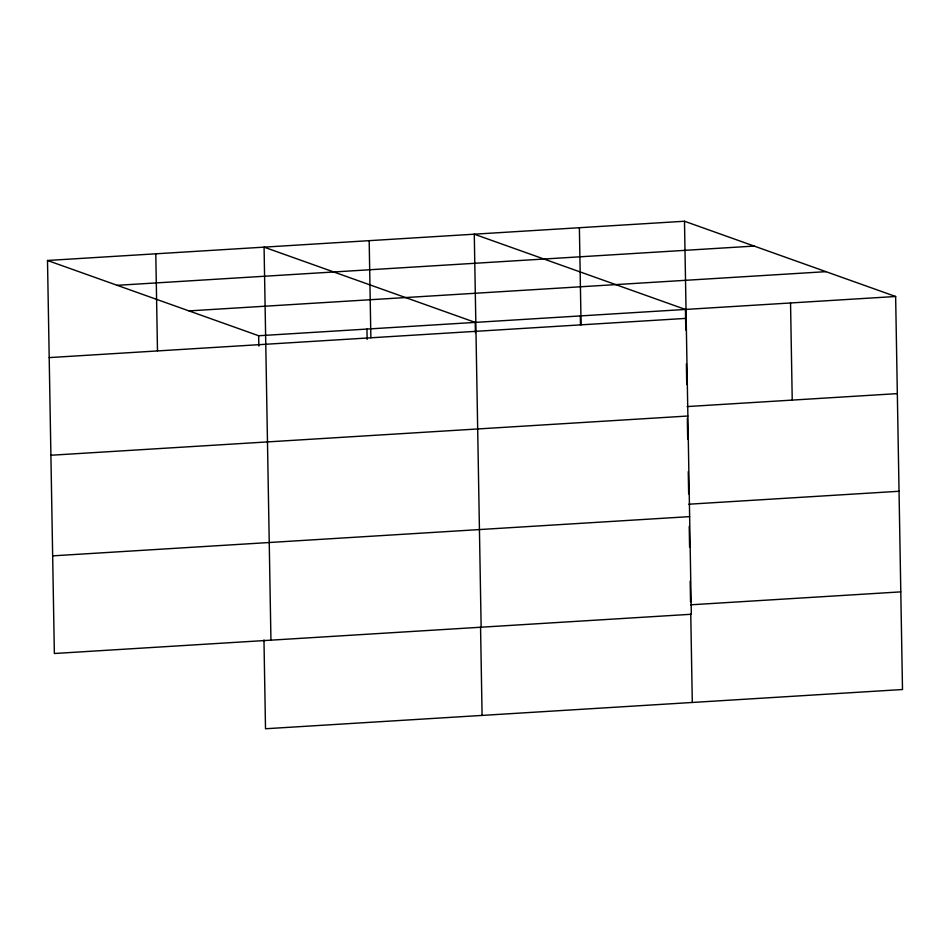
<?xml version="1.0" encoding="UTF-8"?>
<svg xmlns="http://www.w3.org/2000/svg" width="950" height="950" viewBox="0 0 950 950"><rect width="100%" height="100%" fill="white"/><g stroke="black" fill="none" stroke-linecap="round" stroke-linejoin="round"><path stroke-width="1.43" d="M684.487 221.243L691.339 614.258L54.364 653.505L47.5 260.478L684.487 221.243L895.636 296.495L902.5 689.522L265.513 728.757L263.969 639.991M117.183 285.321L754.169 246.074M188.979 310.899L825.954 271.664M47.5 260.478L258.661 335.742L895.636 296.495M49.198 357.604L686.173 318.369M687.135 406.576L897.334 393.621M50.896 455.252L687.883 416.017M688.833 504.213L899.044 491.269M52.654 555.857L689.641 516.622M690.591 604.817L900.79 591.874M790.543 302.979L792.229 400.093M685.793 330.054L685.437 309.451L474.276 234.199L481.139 627.214M686.387 363.897L686.743 384.501M687.337 418.404L687.693 439.114M688.263 471.663L688.655 493.858M689.225 526.407L689.581 547.117M690.175 581.151L690.543 601.861M690.745 613.7L692.301 702.466M579.381 227.715L581.079 324.841M580.331 315.923L580.486 324.746M475.416 332.702L475.226 322.394L264.076 247.143L270.94 640.158M480.546 626.644L482.089 715.409M369.182 240.671L370.868 337.796M366.949 329.068L367.128 339.364M258.661 335.742L258.839 346.037M155.788 253.816L157.486 350.942"/></g></svg>
